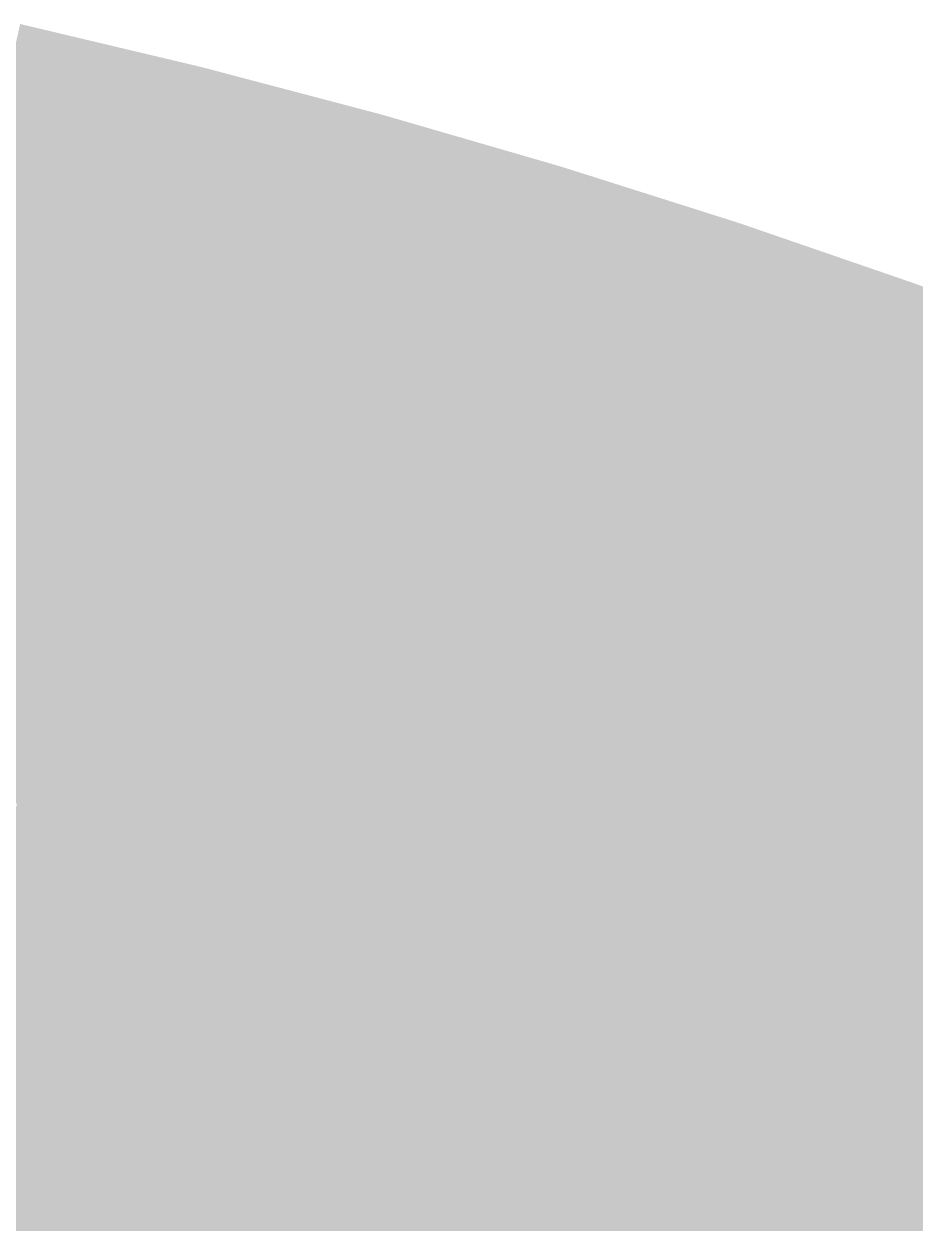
# Model space of a CAD drawing. Header units: inches. Extents: x -266 to 784, y -170 to 213.
# Drawn here: x 37.33 to 57.28, y 139.01 to 165.87 of the extents above; entities that cross this region are included whole.
import ezdxf

# ---------------------------------------------------------------- set-up
doc = ezdxf.new("R2010")
doc.units = ezdxf.units.IN
doc.header["$MEASUREMENT"] = 0

msp = doc.modelspace()

# ---------------------------------------------------------------- linework, layer by layer
at = {"color": 18, "true_color": 0x030301}
for points in [[(37.02811, 164.89366), (37.247211, 165.869362), (41.06365, 163.935282), (41.306631, 164.905313)], [(41.06365, 163.935282), (41.306631, 164.905313), (45.074456, 162.878155), (45.341169, 163.841931)], [(45.074456, 162.878155), (45.341169, 163.841931), (49.05811, 161.722917), (49.348395, 162.679857)], [(49.05811, 161.722917), (49.348395, 162.679857), (53.012214, 160.470263), (53.325896, 161.419791)], [(53.012214, 160.470263), (53.325896, 161.419791), (56.934385, 159.120947), (57.271275, 160.062491)], [(56.934385, 159.120947), (57.271275, 160.062491), (60.822261, 157.675783), (61.182156, 158.608776)]]:
    msp.add_solid(points, dxfattribs=at)
at = {"color": 98, "true_color": 0x060803}
for points in [[(36.809008, 163.917958), (37.02811, 164.89366), (40.82067, 162.965251), (41.06365, 163.935282)], [(40.82067, 162.965251), (41.06365, 163.935282), (44.807743, 161.914379), (45.074456, 162.878155)]]:
    msp.add_solid(points, dxfattribs=at)
at = {"color": 88, "true_color": 0x0a0c05}
for points in [[(36.589907, 162.942256), (36.809008, 163.917958), (40.57769, 161.995219), (40.82067, 162.965251)], [(40.57769, 161.995219), (40.82067, 162.965251), (44.541031, 160.950603), (44.807743, 161.914379)], [(44.541031, 160.950603), (44.807743, 161.914379), (48.477541, 159.809036), (48.767826, 160.765976)], [(48.477541, 159.809036), (48.767826, 160.765976), (52.384851, 158.571206), (52.698532, 159.520734)]]:
    msp.add_solid(points, dxfattribs=at)
at = {"color": 88, "true_color": 0x0e1008}
for points in [[(36.370806, 161.966554), (36.589907, 162.942256), (40.33471, 161.025188), (40.57769, 161.995219)], [(40.33471, 161.025188), (40.57769, 161.995219), (44.274318, 159.986827), (44.541031, 160.950603)], [(44.274318, 159.986827), (44.541031, 160.950603), (48.187256, 158.852096), (48.477541, 159.809036)], [(48.187256, 158.852096), (48.477541, 159.809036), (52.071169, 157.621678), (52.384851, 158.571206)]]:
    msp.add_solid(points, dxfattribs=at)
at = {"color": 98, "true_color": 0x070803}
for points in [[(44.807743, 161.914379), (45.074456, 162.878155), (48.767826, 160.765976), (49.05811, 161.722917)], [(48.767826, 160.765976), (49.05811, 161.722917), (52.698532, 159.520734), (53.012214, 160.470263)], [(52.698532, 159.520734), (53.012214, 160.470263), (56.597495, 158.179403), (56.934385, 159.120947)], [(56.597495, 158.179403), (56.934385, 159.120947), (60.462366, 156.74279), (60.822261, 157.675783)]]:
    msp.add_solid(points, dxfattribs=at)
at = {"color": 88, "true_color": 0x11140a}
msp.add_solid([(36.151705, 160.990851), (36.370806, 161.966554), (40.09173, 160.055157), (40.33471, 161.025188)], dxfattribs=at)
at = {"color": 88, "true_color": 0x15190c}
for points in [[(35.932603, 160.015149), (36.151705, 160.990851), (39.84875, 159.085126), (40.09173, 160.055157)], [(39.84875, 159.085126), (40.09173, 160.055157), (43.740892, 158.059275), (44.007605, 159.023051)]]:
    msp.add_solid(points, dxfattribs=at)
at = {"color": 88, "true_color": 0x12140a}
for points in [[(40.09173, 160.055157), (40.33471, 161.025188), (44.007605, 159.023051), (44.274318, 159.986827)], [(44.007605, 159.023051), (44.274318, 159.986827), (47.896972, 157.895155), (48.187256, 158.852096)], [(47.896972, 157.895155), (48.187256, 158.852096), (51.757487, 156.67215), (52.071169, 157.621678)], [(51.757487, 156.67215), (52.071169, 157.621678), (55.586826, 155.354771), (55.923716, 156.296315)]]:
    msp.add_solid(points, dxfattribs=at)
at = {"color": 88, "true_color": 0x191d0e}
for points in [[(35.713502, 159.039447), (35.932603, 160.015149), (39.605769, 158.115094), (39.84875, 159.085126)], [(39.605769, 158.115094), (39.84875, 159.085126), (43.474179, 157.095499), (43.740892, 158.059275)], [(43.474179, 157.095499), (43.740892, 158.059275), (47.316402, 155.981275), (47.606687, 156.938215)]]:
    msp.add_solid(points, dxfattribs=at)
at = {"color": 88, "true_color": 0x0b0c05}
for points in [[(52.384851, 158.571206), (52.698532, 159.520734), (56.260606, 157.237859), (56.597495, 158.179403)], [(56.260606, 157.237859), (56.597495, 158.179403), (60.102471, 155.809797), (60.462366, 156.74279)]]:
    msp.add_solid(points, dxfattribs=at)
at = {"color": 250, "true_color": 0x1c2110}
msp.add_solid([(35.494401, 158.063745), (35.713502, 159.039447), (39.362789, 157.145063), (39.605769, 158.115094)], dxfattribs=at)
at = {"color": 88, "true_color": 0x16190c}
for points in [[(43.740892, 158.059275), (44.007605, 159.023051), (47.606687, 156.938215), (47.896972, 157.895155)], [(47.606687, 156.938215), (47.896972, 157.895155), (51.443805, 155.722622), (51.757487, 156.67215)], [(51.443805, 155.722622), (51.757487, 156.67215), (55.249936, 154.413227), (55.586826, 155.354771)]]:
    msp.add_solid(points, dxfattribs=at)
at = {"color": 88, "true_color": 0x0f1008}
for points in [[(52.071169, 157.621678), (52.384851, 158.571206), (55.923716, 156.296315), (56.260606, 157.237859)], [(55.923716, 156.296315), (56.260606, 157.237859), (59.742576, 154.876805), (60.102471, 155.809797)]]:
    msp.add_solid(points, dxfattribs=at)
at = {"color": 250, "true_color": 0x202512}
msp.add_solid([(35.2753, 157.088043), (35.494401, 158.063745), (39.119809, 156.175032), (39.362789, 157.145063)], dxfattribs=at)
at = {"color": 250, "true_color": 0x1d2110}
for points in [[(39.362789, 157.145063), (39.605769, 158.115094), (43.207467, 156.131723), (43.474179, 157.095499)], [(43.207467, 156.131723), (43.474179, 157.095499), (47.026118, 155.024334), (47.316402, 155.981275)]]:
    msp.add_solid(points, dxfattribs=at)
at = {"color": 250, "true_color": 0x212512}
for points in [[(39.119809, 156.175032), (39.362789, 157.145063), (42.940754, 155.167947), (43.207467, 156.131723)], [(42.940754, 155.167947), (43.207467, 156.131723), (46.735833, 154.067394), (47.026118, 155.024334)], [(46.735833, 154.067394), (47.026118, 155.024334), (50.50276, 152.874037), (50.816442, 153.823565)]]:
    msp.add_solid(points, dxfattribs=at)
at = {"color": 250, "true_color": 0x242a14}
for points in [[(35.056198, 156.112341), (35.2753, 157.088043), (38.876829, 155.205001), (39.119809, 156.175032)], [(38.876829, 155.205001), (39.119809, 156.175032), (42.674041, 154.204171), (42.940754, 155.167947)]]:
    msp.add_solid(points, dxfattribs=at)
at = {"color": 88, "true_color": 0x1a1d0e}
for points in [[(47.316402, 155.981275), (47.606687, 156.938215), (51.130124, 154.773093), (51.443805, 155.722622)], [(51.130124, 154.773093), (51.443805, 155.722622), (54.913046, 153.471683), (55.249936, 154.413227)]]:
    msp.add_solid(points, dxfattribs=at)
at = {"color": 250, "true_color": 0x282e16}
for points in [[(34.837097, 155.136639), (35.056198, 156.112341), (38.633849, 154.234969), (38.876829, 155.205001)], [(38.633849, 154.234969), (38.876829, 155.205001), (42.407328, 153.240394), (42.674041, 154.204171)]]:
    msp.add_solid(points, dxfattribs=at)
at = {"color": 88, "true_color": 0x13140a}
msp.add_solid([(55.586826, 155.354771), (55.923716, 156.296315), (59.382681, 153.943812), (59.742576, 154.876805)], dxfattribs=at)
at = {"color": 250, "true_color": 0x1e2110}
for points in [[(47.026118, 155.024334), (47.316402, 155.981275), (50.816442, 153.823565), (51.130124, 154.773093)], [(50.816442, 153.823565), (51.130124, 154.773093), (54.576156, 152.530139), (54.913046, 153.471683)], [(54.576156, 152.530139), (54.913046, 153.471683), (58.302996, 151.144833), (58.662891, 152.077826)]]:
    msp.add_solid(points, dxfattribs=at)
at = {"color": 88, "true_color": 0x17190c}
msp.add_solid([(55.249936, 154.413227), (55.586826, 155.354771), (59.022786, 153.010819), (59.382681, 153.943812)], dxfattribs=at)
at = {"color": 250, "true_color": 0x2b3219}
msp.add_solid([(34.617996, 154.160937), (34.837097, 155.136639), (38.390868, 153.264938), (38.633849, 154.234969)], dxfattribs=at)
at = {"color": 250, "true_color": 0x252a14}
for points in [[(42.674041, 154.204171), (42.940754, 155.167947), (46.445548, 153.110454), (46.735833, 154.067394)], [(46.445548, 153.110454), (46.735833, 154.067394), (50.189078, 151.924509), (50.50276, 152.874037)]]:
    msp.add_solid(points, dxfattribs=at)
at = {"color": 250, "true_color": 0x2c3219}
for points in [[(38.390868, 153.264938), (38.633849, 154.234969), (42.140616, 152.276618), (42.407328, 153.240394)], [(42.140616, 152.276618), (42.407328, 153.240394), (45.864979, 151.196573), (46.155264, 152.153513)]]:
    msp.add_solid(points, dxfattribs=at)
at = {"color": 250, "true_color": 0x292e16}
for points in [[(42.407328, 153.240394), (42.674041, 154.204171), (46.155264, 152.153513), (46.445548, 153.110454)], [(46.155264, 152.153513), (46.445548, 153.110454), (49.875397, 150.974981), (50.189078, 151.924509)]]:
    msp.add_solid(points, dxfattribs=at)
at = {"color": 250, "true_color": 0x1b1d0e}
msp.add_solid([(54.913046, 153.471683), (55.249936, 154.413227), (58.662891, 152.077826), (59.022786, 153.010819)], dxfattribs=at)
at = {"color": 250, "true_color": 0x2f361b}
msp.add_solid([(34.398895, 153.185234), (34.617996, 154.160937), (38.147888, 152.294907), (38.390868, 153.264938)], dxfattribs=at)
at = {"color": 250, "true_color": 0x222512}
for points in [[(50.50276, 152.874037), (50.816442, 153.823565), (54.239266, 151.588594), (54.576156, 152.530139)], [(54.239266, 151.588594), (54.576156, 152.530139), (57.943101, 150.211841), (58.302996, 151.144833)]]:
    msp.add_solid(points, dxfattribs=at)
at = {"color": 89, "true_color": 0x333b1d}
for points in [[(34.179793, 152.209532), (34.398895, 153.185234), (37.904908, 151.324875), (38.147888, 152.294907)], [(37.904908, 151.324875), (38.147888, 152.294907), (41.60719, 150.349066), (41.873903, 151.312842)]]:
    msp.add_solid(points, dxfattribs=at)
at = {"color": 250, "true_color": 0x30361b}
for points in [[(38.147888, 152.294907), (38.390868, 153.264938), (41.873903, 151.312842), (42.140616, 152.276618)], [(41.873903, 151.312842), (42.140616, 152.276618), (45.574694, 150.239633), (45.864979, 151.196573)]]:
    msp.add_solid(points, dxfattribs=at)
at = {"color": 250, "true_color": 0x262a14}
for points in [[(50.189078, 151.924509), (50.50276, 152.874037), (53.902377, 150.64705), (54.239266, 151.588594)], [(53.902377, 150.64705), (54.239266, 151.588594), (57.583206, 149.278848), (57.943101, 150.211841)]]:
    msp.add_solid(points, dxfattribs=at)
at = {"color": 79, "true_color": 0x363f1f}
msp.add_solid([(33.960692, 151.23383), (34.179793, 152.209532), (37.661928, 150.354844), (37.904908, 151.324875)], dxfattribs=at)
at = {"color": 250, "true_color": 0x2d3219}
msp.add_solid([(45.864979, 151.196573), (46.155264, 152.153513), (49.561715, 150.025453), (49.875397, 150.974981)], dxfattribs=at)
at = {"color": 250, "true_color": 0x2a2e16}
for points in [[(49.875397, 150.974981), (50.189078, 151.924509), (53.565487, 149.705506), (53.902377, 150.64705)], [(53.565487, 149.705506), (53.902377, 150.64705), (57.223311, 148.345855), (57.583206, 149.278848)]]:
    msp.add_solid(points, dxfattribs=at)
at = {"color": 79, "true_color": 0x3a4321}
msp.add_solid([(33.741591, 150.258128), (33.960692, 151.23383), (37.418948, 149.384813), (37.661928, 150.354844)], dxfattribs=at)
at = {"color": 79, "true_color": 0x373f1f}
msp.add_solid([(37.661928, 150.354844), (37.904908, 151.324875), (41.340477, 149.38529), (41.60719, 150.349066)], dxfattribs=at)
at = {"color": 79, "true_color": 0x343b1d}
msp.add_solid([(41.60719, 150.349066), (41.873903, 151.312842), (45.28441, 149.282692), (45.574694, 150.239633)], dxfattribs=at)
at = {"color": 250, "true_color": 0x31361b}
for points in [[(45.574694, 150.239633), (45.864979, 151.196573), (49.248033, 149.075924), (49.561715, 150.025453)], [(49.248033, 149.075924), (49.561715, 150.025453), (52.891707, 147.822418), (53.228597, 148.763962)]]:
    msp.add_solid(points, dxfattribs=at)
at = {"color": 250, "true_color": 0x2e3219}
for points in [[(49.561715, 150.025453), (49.875397, 150.974981), (53.228597, 148.763962), (53.565487, 149.705506)], [(53.228597, 148.763962), (53.565487, 149.705506), (56.863416, 147.412862), (57.223311, 148.345855)]]:
    msp.add_solid(points, dxfattribs=at)
at = {"color": 69, "true_color": 0x3e4823}
for points in [[(33.52249, 149.282426), (33.741591, 150.258128), (37.175968, 148.414782), (37.418948, 149.384813)], [(37.175968, 148.414782), (37.418948, 149.384813), (40.807052, 147.457738), (41.073765, 148.421514)]]:
    msp.add_solid(points, dxfattribs=at)
at = {"color": 79, "true_color": 0x3b4321}
msp.add_solid([(37.418948, 149.384813), (37.661928, 150.354844), (41.073765, 148.421514), (41.340477, 149.38529)], dxfattribs=at)
at = {"color": 79, "true_color": 0x383f1f}
for points in [[(41.340477, 149.38529), (41.60719, 150.349066), (44.994125, 148.325752), (45.28441, 149.282692)], [(44.994125, 148.325752), (45.28441, 149.282692), (48.62067, 147.176868), (48.934352, 148.126396)]]:
    msp.add_solid(points, dxfattribs=at)
at = {"color": 79, "true_color": 0x353b1d}
for points in [[(45.28441, 149.282692), (45.574694, 150.239633), (48.934352, 148.126396), (49.248033, 149.075924)], [(48.934352, 148.126396), (49.248033, 149.075924), (52.554817, 146.880874), (52.891707, 147.822418)]]:
    msp.add_solid(points, dxfattribs=at)
at = {"color": 79, "true_color": 0x3c4321}
for points in [[(41.073765, 148.421514), (41.340477, 149.38529), (44.70384, 147.368812), (44.994125, 148.325752)], [(44.70384, 147.368812), (44.994125, 148.325752), (48.306988, 146.22734), (48.62067, 147.176868)]]:
    msp.add_solid(points, dxfattribs=at)
at = {"color": 250, "true_color": 0x2b2e16}
msp.add_solid([(57.223311, 148.345855), (57.583206, 149.278848), (60.846666, 146.896846), (61.229349, 147.820725)], dxfattribs=at)
at = {"color": 250, "true_color": 0x32361b}
msp.add_solid([(52.891707, 147.822418), (53.228597, 148.763962), (56.503521, 146.479869), (56.863416, 147.412862)], dxfattribs=at)
at = {"color": 69, "true_color": 0x424c25}
msp.add_solid([(36.932987, 147.44475), (37.175968, 148.414782), (40.540339, 146.493962), (40.807052, 147.457738)], dxfattribs=at)
at = {"color": 69, "true_color": 0x3f4823}
msp.add_solid([(40.807052, 147.457738), (41.073765, 148.421514), (44.413556, 146.411871), (44.70384, 147.368812)], dxfattribs=at)
at = {"color": 250, "true_color": 0x2f3219}
msp.add_solid([(56.863416, 147.412862), (57.223311, 148.345855), (60.463982, 145.972966), (60.846666, 146.896846)], dxfattribs=at)
at = {"color": 79, "true_color": 0x393f1f}
msp.add_solid([(48.62067, 147.176868), (48.934352, 148.126396), (52.217927, 145.93933), (52.554817, 146.880874)], dxfattribs=at)
at = {"color": 79, "true_color": 0x363b1d}
msp.add_solid([(52.554817, 146.880874), (52.891707, 147.822418), (56.143626, 145.546877), (56.503521, 146.479869)], dxfattribs=at)
at = {"color": 69, "true_color": 0x465028}
msp.add_solid([(36.690007, 146.474719), (36.932987, 147.44475), (40.273626, 145.530186), (40.540339, 146.493962)], dxfattribs=at)
at = {"color": 69, "true_color": 0x434c25}
msp.add_solid([(40.540339, 146.493962), (40.807052, 147.457738), (44.123271, 145.454931), (44.413556, 146.411871)], dxfattribs=at)
at = {"color": 69, "true_color": 0x404823}
msp.add_solid([(44.413556, 146.411871), (44.70384, 147.368812), (47.993306, 145.277812), (48.306988, 146.22734)], dxfattribs=at)
at = {"color": 250, "true_color": 0x33361b}
msp.add_solid([(56.503521, 146.479869), (56.863416, 147.412862), (60.081299, 145.049087), (60.463982, 145.972966)], dxfattribs=at)
at = {"color": 79, "true_color": 0x3d4321}
msp.add_solid([(48.306988, 146.22734), (48.62067, 147.176868), (51.881037, 144.997786), (52.217927, 145.93933)], dxfattribs=at)
at = {"color": 79, "true_color": 0x3a3f1f}
msp.add_solid([(52.217927, 145.93933), (52.554817, 146.880874), (55.783731, 144.613884), (56.143626, 145.546877)], dxfattribs=at)
at = {"color": 59, "true_color": 0x4a542a}
msp.add_solid([(36.447027, 145.504688), (36.690007, 146.474719), (40.006914, 144.56641), (40.273626, 145.530186)], dxfattribs=at)
at = {"color": 59, "true_color": 0x475028}
msp.add_solid([(40.273626, 145.530186), (40.540339, 146.493962), (43.832986, 144.497991), (44.123271, 145.454931)], dxfattribs=at)
at = {"color": 69, "true_color": 0x444c25}
msp.add_solid([(44.123271, 145.454931), (44.413556, 146.411871), (47.679625, 144.328283), (47.993306, 145.277812)], dxfattribs=at)
at = {"color": 79, "true_color": 0x373b1d}
msp.add_solid([(56.143626, 145.546877), (56.503521, 146.479869), (59.698615, 144.125207), (60.081299, 145.049087)], dxfattribs=at)
at = {"color": 69, "true_color": 0x414823}
msp.add_solid([(47.993306, 145.277812), (48.306988, 146.22734), (51.544148, 144.056242), (51.881037, 144.997786)], dxfattribs=at)
at = {"color": 69, "true_color": 0x3e4321}
msp.add_solid([(51.881037, 144.997786), (52.217927, 145.93933), (55.423836, 143.680891), (55.783731, 144.613884)], dxfattribs=at)
at = {"color": 59, "true_color": 0x4d592c}
msp.add_solid([(36.204047, 144.534657), (36.447027, 145.504688), (39.740201, 143.602634), (40.006914, 144.56641)], dxfattribs=at)
at = {"color": 59, "true_color": 0x4b542a}
msp.add_solid([(40.006914, 144.56641), (40.273626, 145.530186), (43.542702, 143.54105), (43.832986, 144.497991)], dxfattribs=at)
at = {"color": 59, "true_color": 0x485028}
msp.add_solid([(43.832986, 144.497991), (44.123271, 145.454931), (47.365943, 143.378755), (47.679625, 144.328283)], dxfattribs=at)
at = {"color": 79, "true_color": 0x3b3f1f}
msp.add_solid([(55.783731, 144.613884), (56.143626, 145.546877), (59.315932, 143.201328), (59.698615, 144.125207)], dxfattribs=at)
at = {"color": 69, "true_color": 0x454c25}
msp.add_solid([(47.679625, 144.328283), (47.993306, 145.277812), (51.207258, 143.114698), (51.544148, 144.056242)], dxfattribs=at)
at = {"color": 69, "true_color": 0x424823}
msp.add_solid([(51.544148, 144.056242), (51.881037, 144.997786), (55.063941, 142.747898), (55.423836, 143.680891)], dxfattribs=at)
at = {"color": 59, "true_color": 0x515d2e}
msp.add_solid([(35.961067, 143.564625), (36.204047, 144.534657), (39.473488, 142.638858), (39.740201, 143.602634)], dxfattribs=at)
at = {"color": 59, "true_color": 0x4e592c}
msp.add_solid([(39.740201, 143.602634), (40.006914, 144.56641), (43.252417, 142.58411), (43.542702, 143.54105)], dxfattribs=at)
at = {"color": 69, "true_color": 0x3f4321}
msp.add_solid([(55.423836, 143.680891), (55.783731, 144.613884), (58.933249, 142.277448), (59.315932, 143.201328)], dxfattribs=at)
at = {"color": 59, "true_color": 0x4c542a}
msp.add_solid([(43.542702, 143.54105), (43.832986, 144.497991), (47.052261, 142.429227), (47.365943, 143.378755)], dxfattribs=at)
at = {"color": 59, "true_color": 0x495028}
msp.add_solid([(47.365943, 143.378755), (47.679625, 144.328283), (50.870368, 142.173154), (51.207258, 143.114698)], dxfattribs=at)
at = {"color": 69, "true_color": 0x464c25}
msp.add_solid([(51.207258, 143.114698), (51.544148, 144.056242), (54.704046, 141.814905), (55.063941, 142.747898)], dxfattribs=at)
at = {"color": 59, "true_color": 0x556130}
msp.add_solid([(35.718086, 142.594594), (35.961067, 143.564625), (39.206775, 141.675082), (39.473488, 142.638858)], dxfattribs=at)
at = {"color": 59, "true_color": 0x525d2e}
msp.add_solid([(39.473488, 142.638858), (39.740201, 143.602634), (42.962132, 141.62717), (43.252417, 142.58411)], dxfattribs=at)
at = {"color": 59, "true_color": 0x4f592c}
msp.add_solid([(43.252417, 142.58411), (43.542702, 143.54105), (46.738579, 141.479699), (47.052261, 142.429227)], dxfattribs=at)
at = {"color": 69, "true_color": 0x434823}
msp.add_solid([(55.063941, 142.747898), (55.423836, 143.680891), (58.550565, 141.353568), (58.933249, 142.277448)], dxfattribs=at)
at = {"color": 59, "true_color": 0x4d542a}
msp.add_solid([(47.052261, 142.429227), (47.365943, 143.378755), (50.533478, 141.23161), (50.870368, 142.173154)], dxfattribs=at)
at = {"color": 59, "true_color": 0x4a5028}
msp.add_solid([(50.870368, 142.173154), (51.207258, 143.114698), (54.344151, 140.881913), (54.704046, 141.814905)], dxfattribs=at)
at = {"color": 59, "true_color": 0x566130}
msp.add_solid([(39.206775, 141.675082), (39.473488, 142.638858), (42.671848, 140.670229), (42.962132, 141.62717)], dxfattribs=at)
at = {"color": 59, "true_color": 0x474c25}
msp.add_solid([(54.704046, 141.814905), (55.063941, 142.747898), (58.167882, 140.429689), (58.550565, 141.353568)], dxfattribs=at)
at = {"color": 77, "true_color": 0x596532}
msp.add_solid([(35.475106, 141.624563), (35.718086, 142.594594), (38.940063, 140.711306), (39.206775, 141.675082)], dxfattribs=at)
at = {"color": 59, "true_color": 0x535d2e}
msp.add_solid([(42.962132, 141.62717), (43.252417, 142.58411), (46.424898, 140.530171), (46.738579, 141.479699)], dxfattribs=at)
at = {"color": 59, "true_color": 0x51592c}
msp.add_solid([(46.738579, 141.479699), (47.052261, 142.429227), (50.196588, 140.290066), (50.533478, 141.23161)], dxfattribs=at)
at = {"color": 59, "true_color": 0x4e542a}
msp.add_solid([(50.533478, 141.23161), (50.870368, 142.173154), (53.984255, 139.94892), (54.344151, 140.881913)], dxfattribs=at)
at = {"color": 77, "true_color": 0x5c6a34}
msp.add_solid([(35.232126, 140.654532), (35.475106, 141.624563), (38.67335, 139.74753), (38.940063, 140.711306)], dxfattribs=at)
at = {"color": 77, "true_color": 0x5a6532}
msp.add_solid([(38.940063, 140.711306), (39.206775, 141.675082), (42.381563, 139.713289), (42.671848, 140.670229)], dxfattribs=at)
at = {"color": 59, "true_color": 0x576130}
msp.add_solid([(42.671848, 140.670229), (42.962132, 141.62717), (46.111216, 139.580643), (46.424898, 140.530171)], dxfattribs=at)
at = {"color": 59, "true_color": 0x4b5028}
msp.add_solid([(54.344151, 140.881913), (54.704046, 141.814905), (57.785198, 139.505809), (58.167882, 140.429689)], dxfattribs=at)
at = {"color": 59, "true_color": 0x545d2e}
msp.add_solid([(46.424898, 140.530171), (46.738579, 141.479699), (49.859698, 139.348522), (50.196588, 140.290066)], dxfattribs=at)
at = {"color": 59, "true_color": 0x52592c}
msp.add_solid([(50.196588, 140.290066), (50.533478, 141.23161), (53.62436, 139.015927), (53.984255, 139.94892)], dxfattribs=at)
at = {"color": 59, "true_color": 0x4f542a}
msp.add_solid([(53.984255, 139.94892), (54.344151, 140.881913), (57.402515, 138.58193), (57.785198, 139.505809)], dxfattribs=at)
at = {"color": 77, "true_color": 0x606e36}
msp.add_solid([(34.989146, 139.6845), (35.232126, 140.654532), (38.406637, 138.783753), (38.67335, 139.74753)], dxfattribs=at)
at = {"color": 77, "true_color": 0x5e6a34}
msp.add_solid([(38.67335, 139.74753), (38.940063, 140.711306), (42.091278, 138.756349), (42.381563, 139.713289)], dxfattribs=at)
at = {"color": 77, "true_color": 0x5b6532}
msp.add_solid([(42.381563, 139.713289), (42.671848, 140.670229), (45.797534, 138.631114), (46.111216, 139.580643)], dxfattribs=at)
at = {"color": 59, "true_color": 0x586130}
msp.add_solid([(46.111216, 139.580643), (46.424898, 140.530171), (49.522808, 138.406978), (49.859698, 139.348522)], dxfattribs=at)
at = {"color": 59, "true_color": 0x565d2e}
msp.add_solid([(49.859698, 139.348522), (50.196588, 140.290066), (53.264465, 138.082934), (53.62436, 139.015927)], dxfattribs=at)
at = {"color": 59, "true_color": 0x53592c}
msp.add_solid([(53.62436, 139.015927), (53.984255, 139.94892), (57.019831, 137.65805), (57.402515, 138.58193)], dxfattribs=at)
at = {"color": 77, "true_color": 0x647239}
msp.add_solid([(34.746166, 138.714469), (34.989146, 139.6845), (38.139924, 137.819977), (38.406637, 138.783753)], dxfattribs=at)
at = {"color": 77, "true_color": 0x616e36}
msp.add_solid([(38.406637, 138.783753), (38.67335, 139.74753), (41.800994, 137.799408), (42.091278, 138.756349)], dxfattribs=at)
at = {"color": 77, "true_color": 0x5f6a34}
msp.add_solid([(42.091278, 138.756349), (42.381563, 139.713289), (45.483852, 137.681586), (45.797534, 138.631114)], dxfattribs=at)
at = {"color": 77, "true_color": 0x5c6532}
msp.add_solid([(45.797534, 138.631114), (46.111216, 139.580643), (49.185919, 137.465434), (49.522808, 138.406978)], dxfattribs=at)
at = {"color": 59, "true_color": 0x596130}
msp.add_solid([(49.522808, 138.406978), (49.859698, 139.348522), (52.90457, 137.149941), (53.264465, 138.082934)], dxfattribs=at)
at = {"color": 59, "true_color": 0x575d2e}
msp.add_solid([(53.264465, 138.082934), (53.62436, 139.015927), (56.637148, 136.734171), (57.019831, 137.65805)], dxfattribs=at)

doc.saveas('drawing.dxf')
